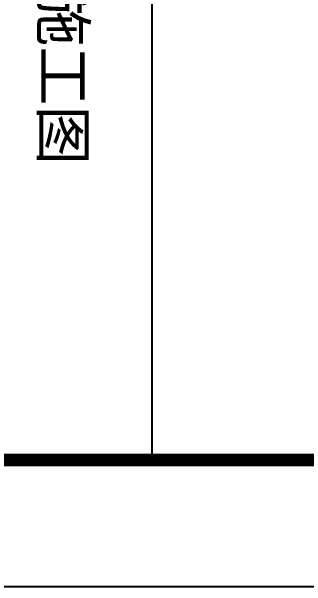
# Model space of a CAD drawing. Extents: x -737978 to 768813, y -372247 to 1140308.
# Drawn here: x -640357 to -639773, y -338663 to -337526 of the extents above; entities that cross this region are included whole.
import ezdxf

# ---------------------------------------------------------------- set-up
doc = ezdxf.new("R2010")
doc.units = 0
doc.header["$LTSCALE"] = 10
doc.header["$MEASUREMENT"] = 0
doc.layers.get('0').update_dxf_attribs({"linetype": 'CONTINUOUS'})
doc.layers.add('PUB_TITLE', color=4, linetype='CONTINUOUS')
doc.styles.add('-宋体', font='', dxfattribs={"width": 0.8})
doc.styles.get('-宋体').set_extended_font_data('SimSun')

# ---------------------------------------------------------------- blocks, each defined once
blk = doc.blocks.new('TQ1')
at = {"layer": 'PUB_TITLE'}
blk.add_line((-49854.8, -407354.8), (-43854.8, -407354.8), dxfattribs=at)
at = {"layer": 'PUB_TITLE', "style": '-宋体'}
blk.add_text('施工图', height=240, dxfattribs=at).set_placement((-46462.9, -407963.2))

msp = doc.modelspace()

# ---------------------------------------------------------------- linework, layer by layer
at = {"layer": 'PUB_TITLE'}
msp.add_lwpolyline([(-644307.6, -338662.7), (-629457.6, -338662.7), (-629457.6, -301887.7), (-644307.6, -301887.7)], close=True, dxfattribs=at)
at = {"layer": 'PUB_TITLE', "const_width": 25}
msp.add_lwpolyline([(-644057.6, -338412.7), (-629707.6, -338412.7), (-629707.6, -302512.7), (-644057.6, -302512.7)], close=True, dxfattribs=at)

# ---------------------------------------------------------------- block references
at = {"xscale": 0.3583835528172438, "yscale": 0.3583835528172438, "zscale": 0.3583835528172438, "rotation": 270}
msp.add_blockref('TQ1', (-494090.3, -354129.5), dxfattribs=at)

doc.saveas('drawing.dxf')
